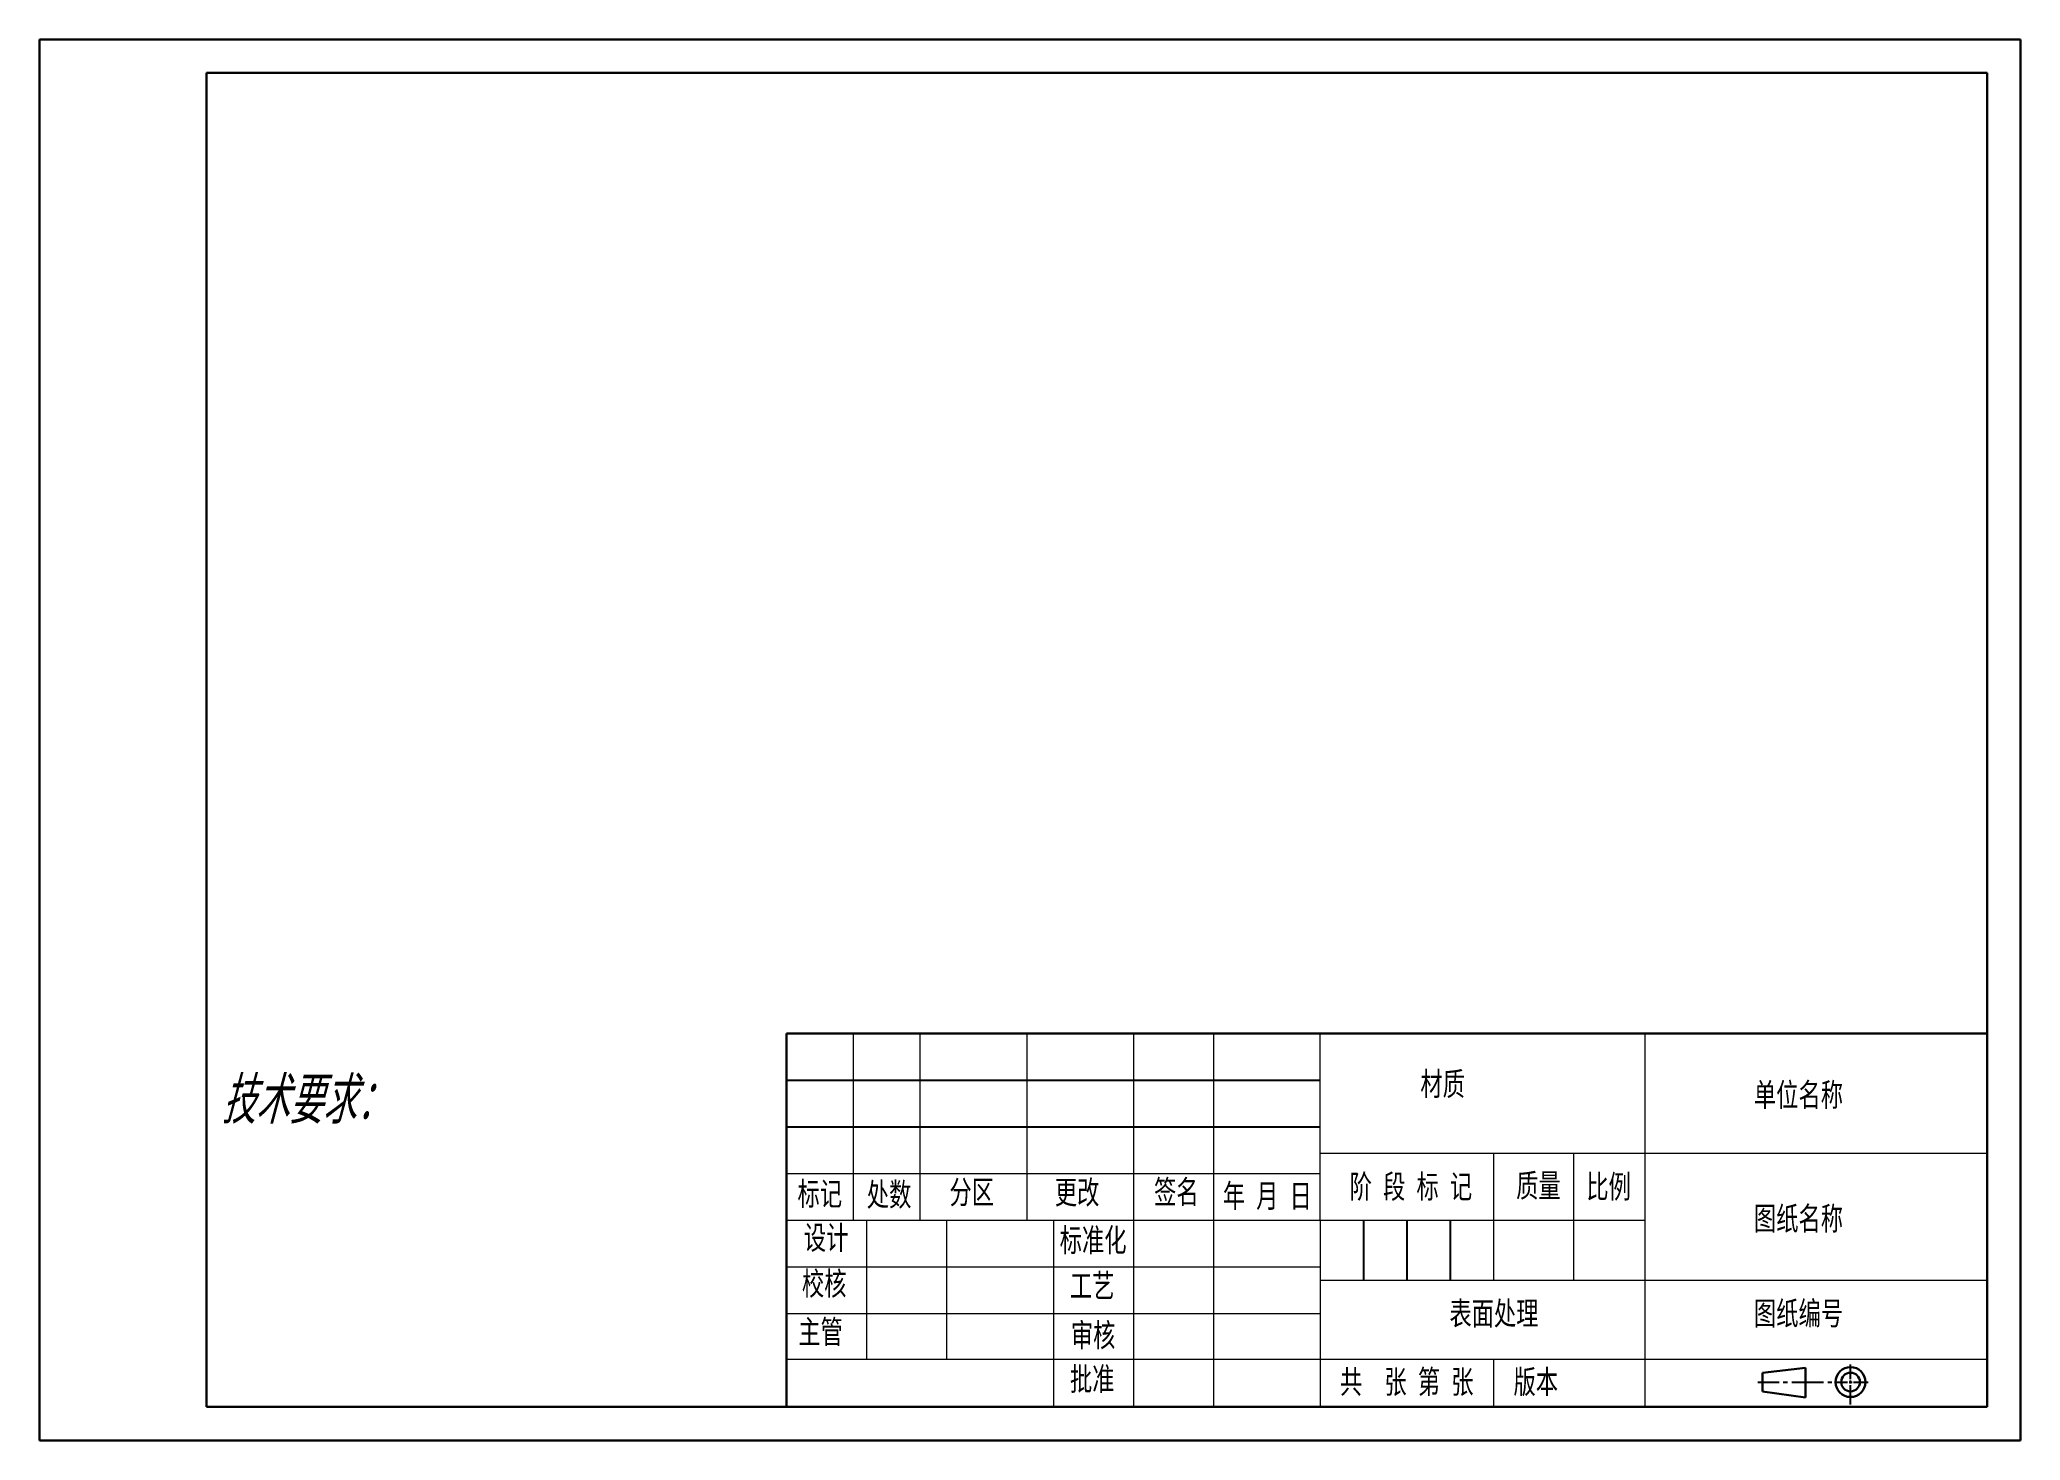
# Model space of a CAD drawing. Header units: millimetres. Extents: x 110 to 407, y 135 to 345.
import ezdxf

# ---------------------------------------------------------------- set-up
doc = ezdxf.new("R2010")
doc.units = ezdxf.units.MM
doc.linetypes.add('CENTER', pattern=[50.8, 31.75, -6.35, 6.35, -6.35])
doc.layers.add('图框', color=7, linetype='Continuous', lineweight=30)
doc.styles.add('GB3.5', font='gbeitc.shx', dxfattribs={"bigfont": 'gbcbig.shx'})
doc.styles.add('仿宋', font='', dxfattribs={"width": 0.7})
doc.styles.get('仿宋').set_extended_font_data('FangSong')

# ---------------------------------------------------------------- blocks, each defined once
blk = doc.blocks.new('*U0')
at = {"color": 0, "linetype": 'CENTER', "ltscale": 0.1, "transparency": 16777216}
for p, q in [((-7.23, 0), (-0.45, 0)), ((0, 0.45), (0, 2.63)), ((0.45, 0), (2.66, 0)), ((0, -3.36), (0, -0.45))]:
    blk.add_line(p, q, dxfattribs=at)
at = {"color": 0, "linetype": 'Continuous', "ltscale": 0.1, "transparency": 16777216}
for p, q in [((-0.22, 0), (0.22, 0)), ((0, -0.22), (0, 0.22))]:
    blk.add_line(p, q, dxfattribs=at)

msp = doc.modelspace()

# ---------------------------------------------------------------- linework, layer by layer
at = {"lineweight": 15}
for p, q in [((232.24, 196.34), (232.24, 168.34)), ((242.24, 196.34), (242.24, 168.34)), ((258.24, 196.34), (258.24, 168.34)), ((274.24, 196.34), (274.24, 140.34)), ((286.24, 196.34), (286.24, 140.34)), ((302.2, 196.39), (302.24, 140.34)), ((350.93, 196.34), (350.93, 140.34)), ((302.22, 178.39), (402.22, 178.39)), ((328.24, 178.4), (328.24, 159.4)), ((340.24, 178.34), (340.24, 159.34)), ((222.24, 175.34), (302.24, 175.34)), ((222.24, 168.34), (302.24, 168.34)), ((234.24, 168.34), (234.24, 147.5)), ((246.24, 168.34), (246.24, 147.5)), ((262.24, 168.34), (262.24, 140.34)), ((302.25, 168.34), (350.93, 168.34)), ((222.24, 161.34), (302.24, 161.34)), ((302.24, 159.34), (402.24, 159.34)), ((222.24, 154.34), (302.24, 154.34)), ((222.24, 147.5), (302.24, 147.5)), ((302.24, 147.5), (402.24, 147.5)), ((328.24, 147.5), (328.24, 140.34))]:
    msp.add_line(p, q, dxfattribs=at)
for p, q in [((222.24, 189.34), (302.24, 189.34)), ((222.24, 182.34), (302.24, 182.34)), ((308.74, 168.34), (308.74, 159.34)), ((315.24, 168.34), (315.24, 159.34)), ((321.74, 168.34), (321.74, 159.34))]:
    msp.add_line(p, q)
at = {"color": 0, "linetype": 'CENTER', "ltscale": 0.1}
msp.add_line((367.87, 144.08), (376.87, 144.08), dxfattribs=at)
at = {"layer": '图框'}
for p, q in [((110.24, 135.34), (110.24, 345.34)), ((110.24, 345.34), (407.24, 345.34)), ((407.24, 135.34), (407.24, 345.34)), ((135.24, 140.34), (135.24, 340.34)), ((135.24, 340.34), (402.24, 340.34)), ((402.24, 140.34), (402.24, 340.34)), ((222.24, 196.34), (222.24, 140.34)), ((222.24, 196.34), (402.24, 196.34)), ((368.57, 145.48), (375.01, 146.23)), ((375.01, 146.23), (375.01, 141.75)), ((368.57, 145.48), (368.57, 142.68)), ((368.57, 142.68), (375.01, 141.75)), ((135.24, 140.34), (402.24, 140.34)), ((110.24, 135.34), (407.24, 135.34))]:
    msp.add_line(p, q, dxfattribs=at)
for radius in [2.24, 1.4]:
    msp.add_circle((381.77, 144.08), radius, dxfattribs=at)

# ---------------------------------------------------------------- block references
at = {"color": 0, "linetype": 'CENTER', "ltscale": 0.1}
msp.add_blockref('*U0', (381.77, 144.08), dxfattribs=at)

# ---------------------------------------------------------------- texts
at = {"attachment_point": 1}
for s, width, insert, char_height, style in [('技术要求：', 73.5791, (137.46, 189.82), 7, 'GB3.5'), ('材质', 35.4648, (317.27, 190.54), 3.5, '仿宋'), ('单位名称', 36.5676, (367.28, 188.9), 3.5, '仿宋'), ('图纸名称', 36.5676, (367.28, 170.35), 3.5, '仿宋'), ('表面处理', 36.5676, (321.62, 156.14), 3.5, '仿宋'), ('图纸编号', 36.5676, (367.28, 156.14), 3.5, '仿宋')]:
    msp.add_mtext_dynamic_manual_height_columns(s, width=width, gutter_width=17.5, heights=[0], dxfattribs=dict(at, insert=insert, char_height=char_height, style=style))
at = {"char_height": 3.5, "attachment_point": 2, "style": '仿宋'}
for s, insert in [('阶 段 标 记', (315.85, 175.14)), ('质量', (334.97, 175.29)), ('比例', (345.49, 175.14)), ('处数', (237.61, 173.95)), ('分区', (250, 174.3)), ('更改', (265.79, 174.28)), ('签名', (280.68, 174.34)), ('年 月 日', (294.32, 173.75)), ('设计', (228.17, 167.48)), ('标准化', (268.2, 167.12)), ('校核', (227.88, 160.6)), ('工艺', (268.06, 160.27)), ('主管', (227.33, 153.37)), ('审核', (268.2, 152.88)), ('批准', (268.06, 146.3)), ('共  张 第 张', (315.22, 145.88)), ('版本', (334.58, 145.87))]:
    msp.add_mtext(s, dxfattribs=dict(at, insert=insert))
at = {"insert": (227.22, 174.06), "char_height": 3.5, "width": 14.2733, "attachment_point": 2, "style": '仿宋'}
msp.add_mtext('标记', dxfattribs=at)

doc.saveas('drawing.dxf')
